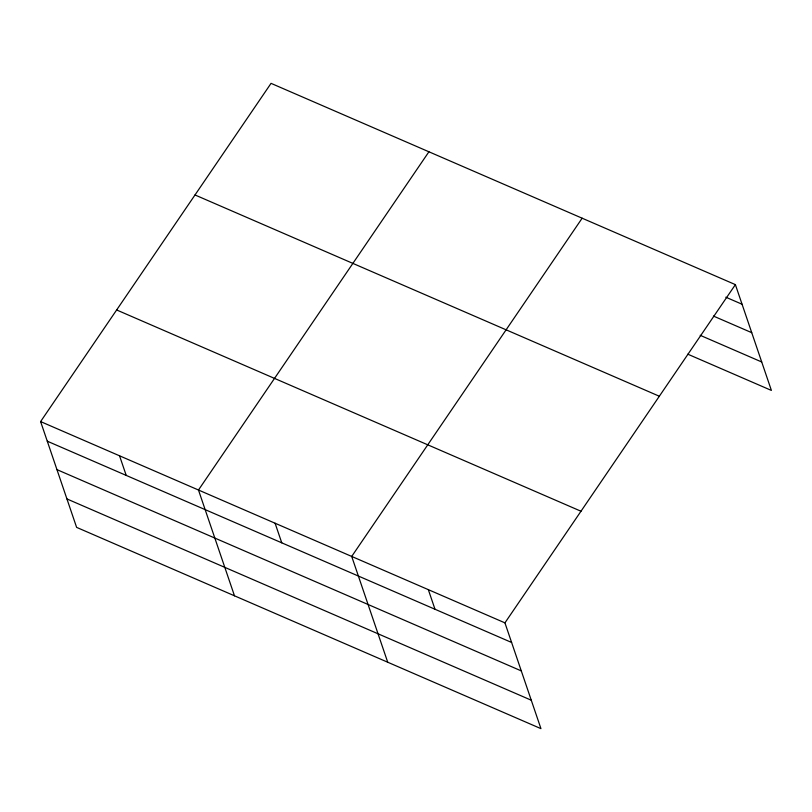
<?xml version="1.0" encoding="UTF-8"?>
<svg xmlns="http://www.w3.org/2000/svg" width="812" height="812" viewBox="0 0 812 812"><rect width="100%" height="100%" fill="white"/><g stroke="black" fill="none" stroke-linecap="round" stroke-linejoin="round"><path stroke-width="1.22" d="M40.6 421.58L504.932 622.855L540.954 728.648L76.612 527.374L40.6 421.58L271.046 83.352L735.388 284.626L771.4 390.42L687.815 354.194M428.919 151.783L198.473 490.012L234.485 595.805M582.153 218.205L351.708 556.433L387.72 662.227M504.932 622.855L735.388 284.626M725.806 297.192L742.056 304.236M713.433 316.071L751.739 332.676M700.198 335.315L761.717 361.979M195.002 194.961L659.334 396.236M116.644 309.961L580.986 511.235M47.279 441.19L511.611 642.465M56.962 469.63L521.294 670.905M66.939 498.933L531.271 700.208M428.32 589.644L434.999 609.254M275.085 523.222L281.764 542.832M119.537 455.796L126.215 475.406"/></g></svg>
